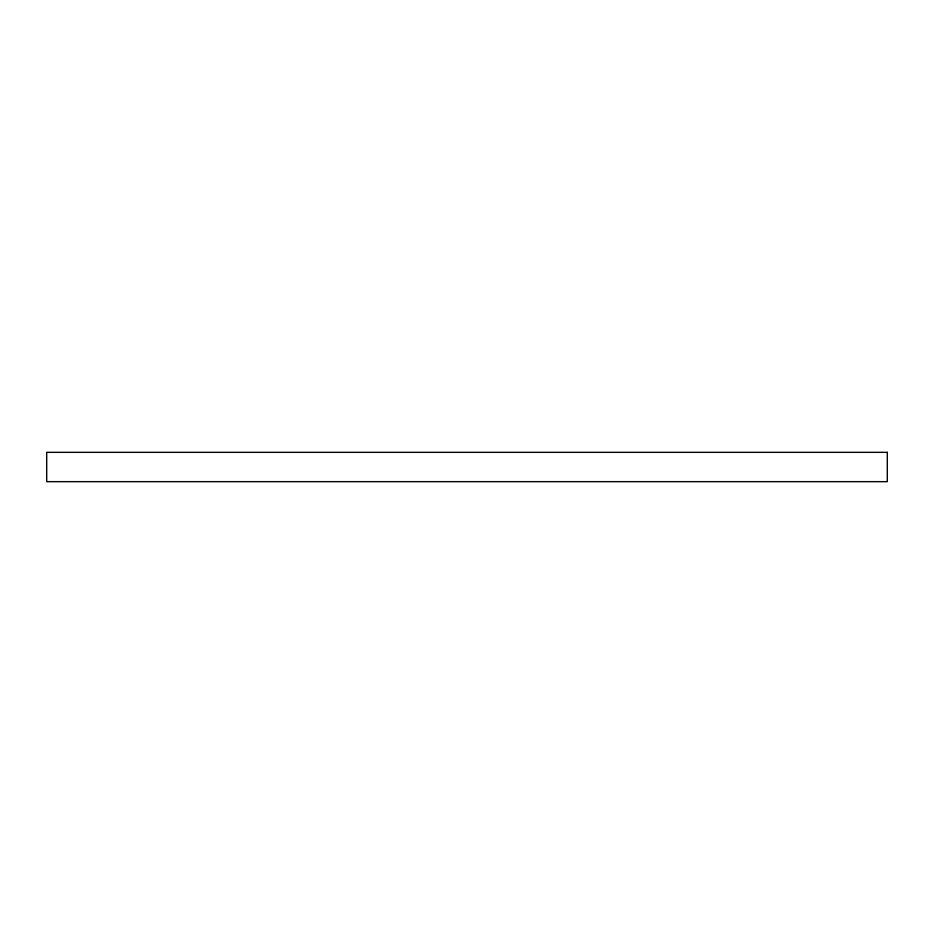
<?xml version="1.0" encoding="UTF-8"?>
<svg xmlns="http://www.w3.org/2000/svg" width="934" height="934" viewBox="0 0 934 934"><rect width="100%" height="100%" fill="white"/><g stroke="black" fill="none" stroke-linecap="round" stroke-linejoin="round"><path stroke-width="1.4" d="M887.3 452.336L46.7 452.336L46.7 481.664L887.3 481.664L887.3 452.336"/></g></svg>
